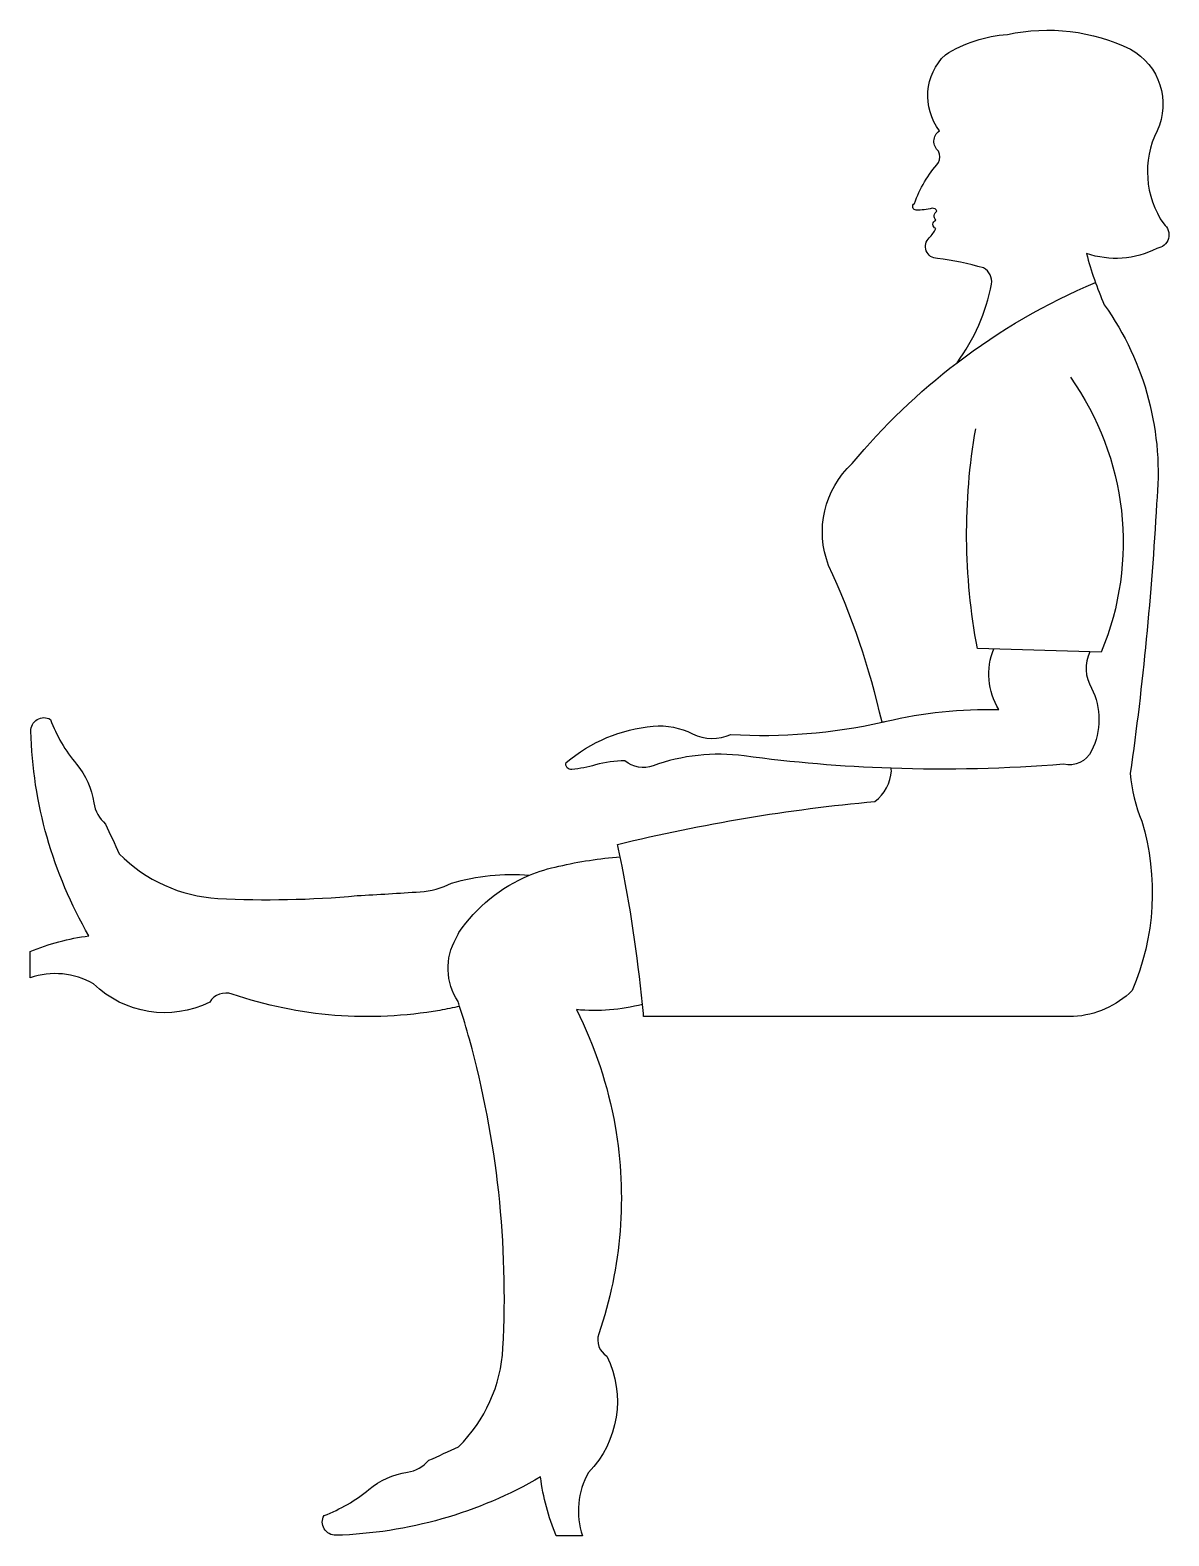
# Model space of a CAD drawing. Extents: x 23.2 to 24.17, y 17.93 to 19.21.
import ezdxf

# ---------------------------------------------------------------- set-up
doc = ezdxf.new("R2010")
doc.units = 0
doc.layers.get('0').update_dxf_attribs({"linetype": 'CONTINUOUS'})
doc.layers.add('CONTORXXNP----00', color=255, linetype='CONTINUOUS')

msp = doc.modelspace()

# ---------------------------------------------------------------- linework, layer by layer
at = {"color": 0}
msp.add_lwpolyline([(23.4774, 18.4765, 0.003755), (23.5306, 18.4798, 0.100174), (23.5574, 18.4871, -0.093269), (23.6233, 18.4938, -0.048739), (23.6483, 18.5014, -0.041313), (23.7003, 18.5093, 0.002169), (23.6981, 18.5199, -0.037374), (23.9161, 18.5563, 0.221205), (23.9301, 18.5824, 0.000763), (23.9298, 18.5844, -0.024756), (23.8053, 18.5949, 0.12142), (23.7281, 18.5865, -0.269463), (23.7043, 18.5907, 0.067828), (23.6793, 18.5873, -0.036635), (23.6594, 18.5833, -0.558675), (23.6545, 18.5893, -0.15463), (23.7281, 18.6201, -0.139241), (23.7616, 18.6137, 0.226815), (23.794, 18.6131, 0.070324), (23.9221, 18.6235, 0.052532), (23.8769, 18.7563, -0.308201), (23.8969, 18.8427, -0.057251), (23.9857, 18.9281, 0.111826), (24.0149, 18.9948, 0.315384), (24.0082, 19.0084, 0.038811), (23.969, 19.0165, -0.688492), (23.9622, 19.034, 0.077851), (23.9677, 19.0417, -0.674979), (23.9678, 19.049, -0.538846), (23.9687, 19.0564, 0.343291), (23.9645, 19.059, -0.0623), (23.9511, 19.0574, -0.750174), (23.9495, 19.063, -0.094374), (23.9701, 19.0978, 0.204332), (23.9701, 19.1073, -0.50175), (23.9708, 19.1246, -0.380679), (23.9758, 19.1891, -0.123244), (24.0284, 19.2063, -0.16802), (24.1327, 19.1937, -0.395475), (24.1552, 19.1246, 0.273222), (24.1608, 19.0457, -0.669601), (24.1549, 19.025, -0.203998), (24.0954, 19.0206, 0.039627), (24.1105, 18.9772, -0.183019), (24.1547, 18.8085, -0.021623), (24.1325, 18.5799, 0.084993), (24.1424, 18.5396, -0.174484), (24.1341, 18.3961, -0.178305), (24.0844, 18.374), (23.7201, 18.374, 0.002098), (23.7191, 18.3844, -0.090579), (23.6631, 18.3799, -0.073704), (23.6959, 18.2812, -0.126419), (23.6821, 18.1052, 0.350769), (23.689, 18.0862, -0.317249), (23.6734, 17.9877, 0.215295), (23.6683, 17.934), (23.6461, 17.934, -0.070328), (23.6328, 17.9839, -0.1251), (23.4593, 17.9345, -0.584237), (23.4493, 17.9512, 0.08168), (23.4873, 17.9733, -0.133718), (23.52, 17.9879, 0.177776), (23.538, 17.998, 0.007424), (23.5632, 18.0095, 0.187588), (23.6009, 18.0931, 0.080956), (23.5725, 18.3548, 0.008892), (23.5642, 18.3827, -0.012103), (23.5474, 18.3793, -0.126419), (23.3714, 18.3931, 0.350769), (23.3524, 18.3862, -0.317249), (23.2539, 18.4018, 0.215295), (23.2002, 18.4069), (23.2002, 18.4291, -0.070328), (23.2501, 18.4424, -0.1251), (23.2008, 18.6159, -0.584237), (23.2174, 18.6259, 0.08168), (23.2395, 18.5879, -0.133718), (23.2542, 18.5552, 0.177776), (23.2642, 18.5372, 0.007424), (23.2758, 18.512, 0.187588), (23.3593, 18.4742, 0.036126)], format="xyb", close=True, dxfattribs=at)
for points in [[(23.9857, 18.9281, -0.063012), (24.103, 18.9962, -0.104048)], [(24.0817, 18.9158, -0.258614), (24.1079, 18.6829), (24.0029, 18.686, -0.089989), (24.0015, 18.8721, -1.102247)], [(23.9221, 18.6235, 0.002064), (23.9258, 18.6243, -0.063255), (24.0211, 18.6342, -0.23826), (24.0168, 18.6856, -0.301212)], [(24.0983, 18.6832, 0.257612), (24.0997, 18.6524, -0.230786), (24.0997, 18.5991, -0.352471), (24.0759, 18.5879, -0.028945), (23.9298, 18.5844, 0.12142)], [(23.7191, 18.3844, 0.025374), (23.7003, 18.5093, -0.037374)], [(23.5642, 18.3827, 0.001326), (23.5629, 18.3868, -0.284462), (23.5612, 18.4404, 0.033039), (23.5636, 18.4452, -0.146214), (23.6233, 18.4938, -0.041313)]]:
    msp.add_lwpolyline(points, format="xyb", dxfattribs=at)
at = {"layer": 'CONTORXXNP----00'}
msp.add_lwpolyline([(23.4774, 18.4765, 0.003755), (23.5306, 18.4798, 0.100174), (23.5574, 18.4871, -0.093269), (23.6233, 18.4938, -0.048739), (23.6483, 18.5014, -0.041313), (23.7003, 18.5093, 0.002169), (23.6981, 18.5199, -0.037374), (23.9161, 18.5563, 0.221205), (23.9301, 18.5824, 0.000763), (23.9298, 18.5844, -0.024756), (23.8053, 18.5949, 0.12142), (23.7281, 18.5865, -0.269463), (23.7043, 18.5907, 0.067828), (23.6793, 18.5873, -0.036635), (23.6594, 18.5833, -0.558675), (23.6545, 18.5893, -0.15463), (23.7281, 18.6201, -0.139241), (23.7616, 18.6137, 0.226815), (23.794, 18.6131, 0.070324), (23.9221, 18.6235, 0.052532), (23.8769, 18.7563, -0.308201), (23.8969, 18.8427, -0.057251), (23.9857, 18.9281, 0.111826), (24.0149, 18.9948, 0.315384), (24.0082, 19.0084, 0.038811), (23.969, 19.0165, -0.688492), (23.9622, 19.034, 0.077851), (23.9677, 19.0417, -0.674979), (23.9678, 19.049, -0.538846), (23.9687, 19.0564, 0.343291), (23.9645, 19.059, -0.0623), (23.9511, 19.0574, -0.750174), (23.9495, 19.063, -0.094374), (23.9701, 19.0978, 0.204332), (23.9701, 19.1073, -0.50175), (23.9708, 19.1246, -0.380679), (23.9758, 19.1891, -0.123244), (24.0284, 19.2063, -0.16802), (24.1327, 19.1937, -0.395475), (24.1552, 19.1246, 0.273222), (24.1608, 19.0457, -0.669601), (24.1549, 19.025, -0.203998), (24.0954, 19.0206, 0.039627), (24.1105, 18.9772, -0.183019), (24.1547, 18.8085, -0.021623), (24.1325, 18.5799, 0.084993), (24.1424, 18.5396, -0.174484), (24.1341, 18.3961, -0.178305), (24.0844, 18.374), (23.7201, 18.374, 0.002098), (23.7191, 18.3844, -0.090579), (23.6631, 18.3799, -0.073704), (23.6959, 18.2812, -0.126419), (23.6821, 18.1052, 0.350769), (23.689, 18.0862, -0.317249), (23.6734, 17.9877, 0.215295), (23.6683, 17.934), (23.6461, 17.934, -0.070328), (23.6328, 17.9839, -0.1251), (23.4593, 17.9345, -0.584237), (23.4493, 17.9512, 0.08168), (23.4873, 17.9733, -0.133718), (23.52, 17.9879, 0.177776), (23.538, 17.998, 0.007424), (23.5632, 18.0095, 0.187588), (23.6009, 18.0931, 0.080956), (23.5725, 18.3548, 0.008892), (23.5642, 18.3827, -0.012103), (23.5474, 18.3793, -0.126419), (23.3714, 18.3931, 0.350769), (23.3524, 18.3862, -0.317249), (23.2539, 18.4018, 0.215295), (23.2002, 18.4069), (23.2002, 18.4291, -0.070328), (23.2501, 18.4424, -0.1251), (23.2008, 18.6159, -0.584237), (23.2174, 18.6259, 0.08168), (23.2395, 18.5879, -0.133718), (23.2542, 18.5552, 0.177776), (23.2642, 18.5372, 0.007424), (23.2758, 18.512, 0.187588), (23.3593, 18.4742, 0.036126)], format="xyb", close=True, dxfattribs=at)

doc.saveas('drawing.dxf')
